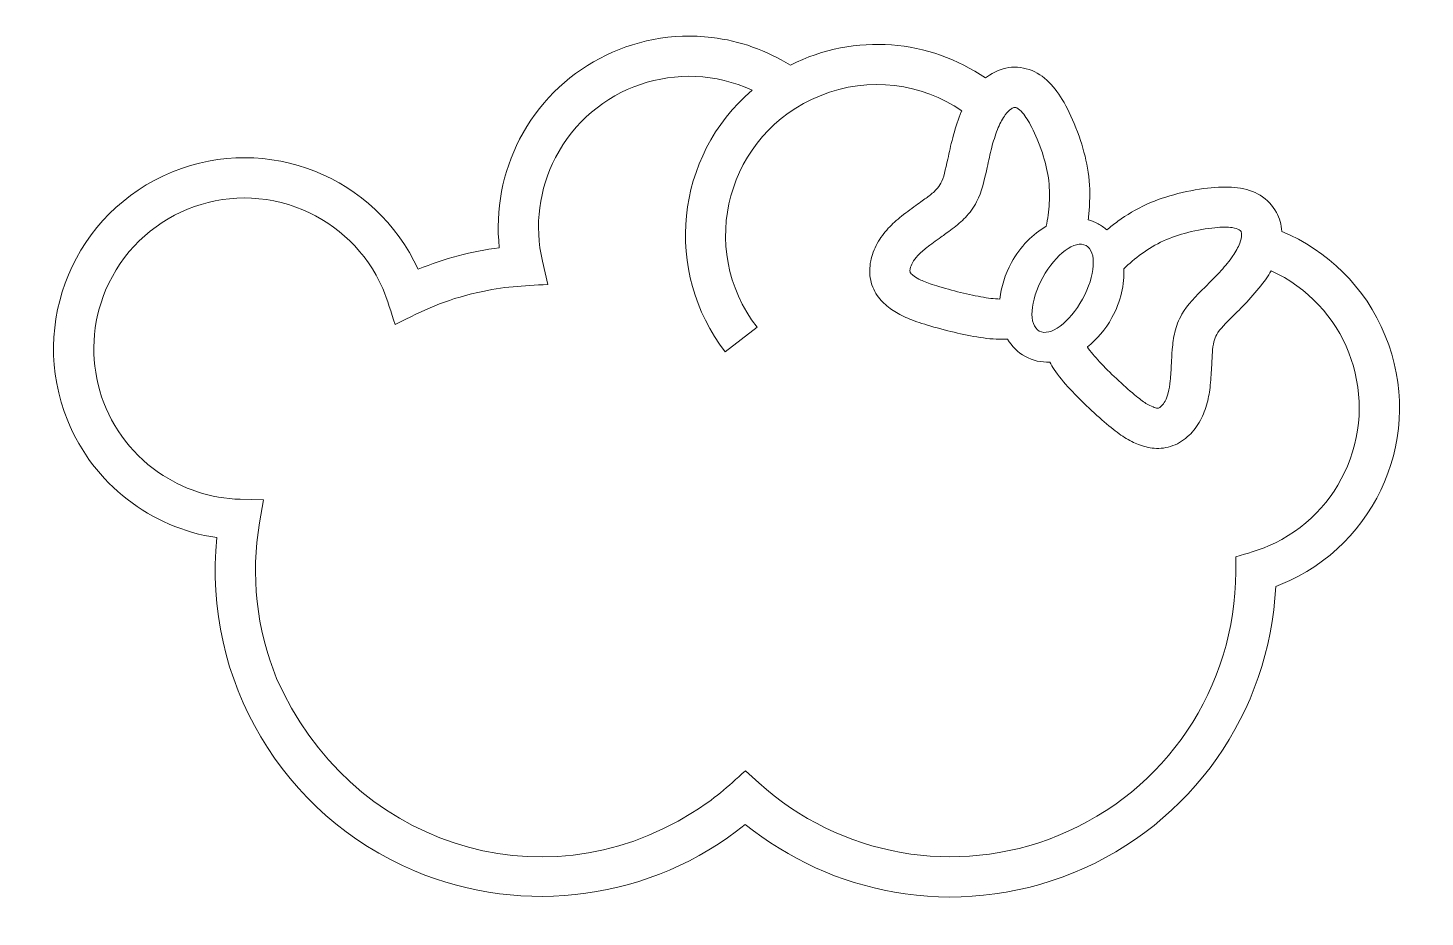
# Model space of a CAD drawing. Header units: millimetres. Extents: x -680 to 176, y -162 to 76.
# Drawn here: x -679.8 to -402.9, y -100.5 to 75.8 of the extents above; entities that cross this region are included whole.
import ezdxf

# ---------------------------------------------------------------- set-up
doc = ezdxf.new("R2010")
doc.units = ezdxf.units.MM
doc.header["$MEASUREMENT"] = 0
doc.layers.add('Layer 1', color=7, linetype='Continuous')

msp = doc.modelspace()

# ---------------------------------------------------------------- linework, layer by layer
at = {"layer": 'Layer 1', "lineweight": 9}
for points, knots in [([(-431.2645, 35.4794), (-422.2759, 31.7443), (-414.7191, 24.5576), (-410.7414, 14.8028), (-410.7414, 14.8028), (-402.855, -4.5376), (-412.09, -26.6042), (-431.484, -34.5199), (-431.484, -34.5199), (-431.484, -34.5199), (-432.4615, -34.9136), (-432.4615, -34.9136), (-432.4615, -34.9136), (-433.639, -59.8153), (-449.0816, -82.0942), (-472.5943, -91.6815), (-472.5943, -91.6815), (-484.2648, -96.4402), (-496.5146, -97.5363), (-508.0682, -95.5065), (-508.0682, -95.5065), (-518.8708, -93.6086), (-529.0643, -88.9858), (-537.6097, -82.0763), (-537.6097, -82.0763), (-556.1999, -97.0597), (-581.4492, -100.4509), (-603.1689, -91.3134), (-603.1689, -91.3134), (-629.3505, -80.2987), (-645.2871, -53.3858), (-642.3652, -25.2256), (-642.3652, -25.2256), (-655.5181, -23.2955), (-666.8165, -14.6206), (-671.9428, -2.0483), (-671.9428, -2.0483), (-679.8309, 17.2974), (-670.581, 39.3667), (-651.1788, 47.2783), (-651.1788, 47.2783), (-632.3687, 54.9486), (-610.9122, 46.419), (-602.4882, 27.985), (-602.4882, 27.985), (-597.245, 30.1216), (-591.8891, 31.5348), (-586.381, 32.2513), (-586.381, 32.2513), (-587.2034, 39.7566), (-585.7319, 47.2349), (-582.3537, 53.7623), (-582.3537, 53.7623), (-575.1371, 67.7064), (-559.9398, 75.8254), (-544.2508, 73.9382), (-544.2508, 73.9382), (-538.7146, 73.2724), (-533.3937, 71.3864), (-528.6837, 68.4478), (-528.6837, 68.4478), (-515.7521, 74.9797), (-501.024, 73.4719), (-490.0196, 65.9109), (-490.0196, 65.9109), (-489.7608, 66.1151), (-489.4959, 66.306), (-489.2254, 66.483), (-489.2254, 66.483), (-487.8458, 67.3855), (-486.354, 67.9022), (-484.824, 68.0187), (-484.824, 68.0187), (-483.262, 68.1378), (-481.7005, 67.8379), (-480.2146, 67.1042), (-480.2146, 67.1042), (-478.901, 66.4557), (-477.6889, 65.4783), (-476.5495, 64.1262), (-476.5495, 64.1262), (-475.5841, 62.981), (-474.6569, 61.5369), (-473.7423, 59.7562), (-473.7423, 59.7562), (-472.8362, 57.9926), (-471.9196, 55.8403), (-471.1629, 53.535), (-471.1629, 53.535), (-470.4954, 51.5018), (-469.9525, 49.3552), (-469.6488, 47.254), (-469.6488, 47.254), (-469.3127, 44.9299), (-469.2588, 42.6942), (-469.3847, 40.5761), (-469.3847, 40.5761), (-469.4411, 39.628), (-469.5321, 38.7036), (-469.6489, 37.8055), (-469.6489, 37.8055), (-468.9747, 37.6208), (-468.3166, 37.3569), (-467.6818, 37.0093), (-467.6818, 37.0093), (-467.0471, 36.6616), (-466.4701, 36.2491), (-465.9516, 35.7805), (-465.9516, 35.7805), (-465.2577, 36.3624), (-464.5279, 36.937), (-463.7594, 37.4951), (-463.7594, 37.4951), (-462.0425, 38.7418), (-460.1294, 39.9002), (-457.9901, 40.8686), (-457.9901, 40.8686), (-456.0559, 41.7441), (-453.955, 42.4425), (-451.8824, 42.9749), (-451.8824, 42.9749), (-449.5323, 43.5786), (-447.2251, 43.9652), (-445.2511, 44.1515), (-445.2511, 44.1515), (-443.2581, 44.3398), (-441.5419, 44.336), (-440.057, 44.1393), (-440.057, 44.1393), (-438.3042, 43.9071), (-436.8278, 43.4122), (-435.5741, 42.6545), (-435.5741, 42.6545), (-434.1559, 41.7973), (-433.0622, 40.6432), (-432.3213, 39.263), (-432.3213, 39.263), (-431.7072, 38.1186), (-431.3494, 36.8433), (-431.2646, 35.4794), (-431.2646, 35.4794), (-431.2646, 35.4794), (-431.2645, 35.4794), (-431.2645, 35.4794)], [0, 0, 0, 0, 0.02702703, 0.02702703, 0.02702703, 0.02702703, 0.05405405, 0.05405405, 0.05405405, 0.05405405, 0.08108108, 0.08108108, 0.08108108, 0.08108108, 0.10810811, 0.10810811, 0.10810811, 0.10810811, 0.13513514, 0.13513514, 0.13513514, 0.13513514, 0.16216216, 0.16216216, 0.16216216, 0.16216216, 0.18918919, 0.18918919, 0.18918919, 0.18918919, 0.21621622, 0.21621622, 0.21621622, 0.21621622, 0.24324324, 0.24324324, 0.24324324, 0.24324324, 0.27027027, 0.27027027, 0.27027027, 0.27027027, 0.2972973, 0.2972973, 0.2972973, 0.2972973, 0.32432432, 0.32432432, 0.32432432, 0.32432432, 0.35135135, 0.35135135, 0.35135135, 0.35135135, 0.37837838, 0.37837838, 0.37837838, 0.37837838, 0.40540541, 0.40540541, 0.40540541, 0.40540541, 0.43243243, 0.43243243, 0.43243243, 0.43243243, 0.45945946, 0.45945946, 0.45945946, 0.45945946, 0.48648649, 0.48648649, 0.48648649, 0.48648649, 0.51351351, 0.51351351, 0.51351351, 0.51351351, 0.54054054, 0.54054054, 0.54054054, 0.54054054, 0.56756757, 0.56756757, 0.56756757, 0.56756757, 0.59459459, 0.59459459, 0.59459459, 0.59459459, 0.62162162, 0.62162162, 0.62162162, 0.62162162, 0.64864865, 0.64864865, 0.64864865, 0.64864865, 0.67567568, 0.67567568, 0.67567568, 0.67567568, 0.7027027, 0.7027027, 0.7027027, 0.7027027, 0.72972973, 0.72972973, 0.72972973, 0.72972973, 0.75675676, 0.75675676, 0.75675676, 0.75675676, 0.78378378, 0.78378378, 0.78378378, 0.78378378, 0.81081081, 0.81081081, 0.81081081, 0.81081081, 0.83783784, 0.83783784, 0.83783784, 0.83783784, 0.86486486, 0.86486486, 0.86486486, 0.86486486, 0.89189189, 0.89189189, 0.89189189, 0.89189189, 0.91891892, 0.91891892, 0.91891892, 0.91891892, 0.94594595, 0.94594595, 0.94594595, 0.94594595, 1, 1, 1, 1]), ([(-433.3824, 27.6902), (-433.6832, 27.1637), (-434.0141, 26.637), (-434.3729, 26.113), (-434.3729, 26.113), (-435.2432, 24.8423), (-436.2921, 23.5811), (-437.3843, 22.3777), (-437.3843, 22.3777), (-438.5042, 21.1438), (-439.526, 20.1102), (-440.4469, 19.1923), (-440.4469, 19.1923), (-440.4469, 19.1923), (-440.8294, 18.8115), (-440.8294, 18.8115), (-440.8294, 18.8115), (-442.3297, 17.3191), (-443.5671, 16.0883), (-444.155, 15.0722), (-444.155, 15.0722), (-444.399, 14.6505), (-444.5732, 14.1646), (-444.7054, 13.6174), (-444.7054, 13.6174), (-444.8676, 12.9468), (-444.9575, 12.2267), (-445.0206, 11.4476), (-445.0206, 11.4476), (-445.0573, 10.9961), (-445.1059, 9.9828), (-445.1556, 8.955), (-445.1556, 8.955), (-445.2164, 7.6911), (-445.2787, 6.3992), (-445.4295, 5.0053), (-445.4295, 5.0053), (-445.5623, 3.7779), (-445.7591, 2.5955), (-446.0508, 1.4751), (-446.0508, 1.4751), (-446.3613, 0.2821), (-446.7952, -0.8692), (-447.3925, -1.9685), (-447.3925, -1.9685), (-448.0169, -3.1182), (-448.7858, -4.1319), (-449.6336, -4.9437), (-449.6336, -4.9437), (-450.5645, -5.8351), (-451.6525, -6.5405), (-452.8266, -6.9885), (-452.8266, -6.9885), (-454.0769, -7.4658), (-455.3145, -7.6075), (-456.5361, -7.5086), (-456.5361, -7.5086), (-457.6132, -7.4212), (-458.6471, -7.1508), (-459.6459, -6.7697), (-459.6459, -6.7697), (-460.5612, -6.4202), (-461.4529, -5.9809), (-462.4451, -5.3499), (-462.4451, -5.3499), (-463.36, -4.7679), (-464.3555, -4.0307), (-465.5436, -3.0486), (-465.5436, -3.0486), (-466.6758, -2.1128), (-468.072, -0.874), (-469.516, 0.4874), (-469.516, 0.4874), (-470.7636, 1.6637), (-472.0443, 2.9392), (-473.2025, 4.186), (-473.2025, 4.186), (-474.4671, 5.5474), (-475.5554, 6.8492), (-476.4058, 8.1267), (-476.4058, 8.1267), (-476.7268, 8.609), (-477.0162, 9.0896), (-477.2719, 9.5697), (-477.2719, 9.5697), (-478.948, 9.5036), (-480.5897, 9.8587), (-482.0994, 10.6856), (-482.0994, 10.6856), (-483.6091, 11.5124), (-484.7922, 12.7046), (-485.6392, 14.1525), (-485.6392, 14.1525), (-486.1812, 14.1092), (-486.7422, 14.0945), (-487.3215, 14.1053), (-487.3215, 14.1053), (-488.856, 14.1337), (-490.539, 14.3498), (-492.3671, 14.6825), (-492.3671, 14.6825), (-494.0415, 14.987), (-495.8061, 15.3793), (-497.4689, 15.7972), (-497.4689, 15.7972), (-499.3936, 16.2808), (-501.1892, 16.7901), (-502.5874, 17.2402), (-502.5874, 17.2402), (-504.0548, 17.7125), (-505.2121, 18.1544), (-506.195, 18.6119), (-506.195, 18.6119), (-507.2608, 19.1082), (-508.1113, 19.6229), (-508.8987, 20.206), (-508.8987, 20.206), (-509.7577, 20.8426), (-510.5423, 21.5681), (-511.1957, 22.4287), (-511.1957, 22.4287), (-511.9368, 23.4043), (-512.4838, 24.5237), (-512.7552, 25.8344), (-512.7552, 25.8344), (-513.0098, 27.0652), (-513.0013, 28.3619), (-512.7514, 29.6262), (-512.7514, 29.6262), (-512.5241, 30.7775), (-512.0839, 31.9712), (-511.4514, 33.1166), (-511.4514, 33.1166), (-510.8465, 34.2117), (-510.11, 35.1973), (-509.2722, 36.1016), (-509.2722, 36.1016), (-508.4852, 36.9506), (-507.5949, 37.7531), (-506.6322, 38.5261), (-506.6322, 38.5261), (-505.5386, 39.404), (-504.483, 40.1524), (-503.4501, 40.8848), (-503.4501, 40.8848), (-502.6115, 41.4794), (-501.7855, 42.065), (-501.4239, 42.3396), (-501.4239, 42.3396), (-500.8013, 42.8124), (-500.243, 43.2758), (-499.7651, 43.7738), (-499.7651, 43.7738), (-499.3753, 44.1798), (-499.0595, 44.5882), (-498.8357, 45.021), (-498.8357, 45.021), (-498.2959, 46.0638), (-497.925, 47.77), (-497.4753, 49.8388), (-497.4753, 49.8388), (-497.4753, 49.8388), (-497.3609, 50.3641), (-497.3609, 50.3641), (-497.3609, 50.3641), (-497.0831, 51.6344), (-496.7626, 53.0511), (-496.3258, 54.66), (-496.3258, 54.66), (-495.8999, 56.2284), (-495.402, 57.7913), (-494.7999, 59.2089), (-494.7999, 59.2089), (-494.7705, 59.2781), (-494.7408, 59.347), (-494.711, 59.4155), (-494.711, 59.4155), (-502.578, 64.7593), (-512.9408, 66.3935), (-522.7708, 62.3904), (-522.7708, 62.3904), (-541.1751, 54.9813), (-547.4002, 32.1814), (-535.2738, 16.4692), (-535.2738, 16.4692), (-535.2738, 16.4692), (-541.5891, 11.5952), (-541.5891, 11.5952), (-541.5891, 11.5952), (-553.8856, 27.5282), (-551.5817, 50.3811), (-536.258, 63.4961), (-536.258, 63.4961), (-550.7133, 70.1398), (-567.8952, 64.325), (-575.2537, 50.1065), (-575.2537, 50.1065), (-578.4523, 43.9262), (-579.4872, 36.6658), (-577.8303, 29.5824), (-577.8303, 29.5824), (-577.8303, 29.5824), (-576.7524, 24.9742), (-576.7524, 24.9742), (-576.7524, 24.9742), (-581.8741, 24.6697), (-585.4178, 24.5814), (-590.6382, 23.3922), (-590.6382, 23.3922), (-597.4498, 21.8406), (-601.1077, 19.9468), (-607.058, 17.0532), (-607.058, 17.0532), (-607.816, 19.3902), (-608.541, 21.8738), (-609.4941, 24.139), (-609.4941, 24.139), (-612.6657, 31.4507), (-618.4518, 36.8743), (-625.3134, 39.7609), (-625.3134, 39.7609), (-640.5352, 46.1646), (-658.0197, 39.0434), (-664.4254, 23.817), (-664.4254, 23.817), (-669.8978, 10.8091), (-665.5476, -4.259), (-653.9492, -12.2962), (-653.9492, -12.2962), (-649.2008, -15.5867), (-643.5562, -17.4646), (-637.7261, -17.6315), (-637.7261, -17.6315), (-637.7261, -17.6315), (-633.142, -17.7626), (-633.142, -17.7626), (-633.142, -17.7626), (-633.142, -17.7626), (-633.9175, -22.2865), (-633.9175, -22.2865), (-633.9175, -22.2865), (-635.6841, -32.5934), (-634.5347, -43.3252), (-630.5294, -53.1549), (-630.5294, -53.1549), (-616.3462, -85.599), (-578.3943, -98.7227), (-548.0607, -79.7322), (-548.0607, -79.7322), (-543.6088, -76.9451), (-541.2787, -74.7674), (-537.6006, -71.4568), (-537.6006, -71.4568), (-537.6006, -71.4568), (-534.9281, -73.871), (-534.9281, -73.871), (-534.9281, -73.871), (-526.9858, -81.0458), (-517.1671, -85.8119), (-506.706, -87.6499), (-506.706, -87.6499), (-496.5651, -89.4317), (-485.8187, -88.4718), (-475.5869, -84.2997), (-475.5869, -84.2997), (-464.8044, -79.9031), (-456.1126, -72.5587), (-450.0624, -63.577), (-450.0624, -63.577), (-443.8233, -54.3154), (-440.3907, -43.3098), (-440.3668, -31.9962), (-440.3668, -31.9962), (-440.3668, -31.9962), (-440.3606, -29.0126), (-440.3606, -29.0126), (-440.3606, -29.0126), (-437.9961, -28.3258), (-436.2078, -27.8609), (-433.8808, -26.8818), (-433.8808, -26.8818), (-426.569, -23.7101), (-421.1454, -17.9241), (-418.2588, -11.0625), (-418.2588, -11.0625), (-411.9712, 3.8832), (-418.7226, 21.0104), (-433.3823, 27.6901), (-433.3823, 27.6901), (-433.3823, 27.6901), (-433.3824, 27.6902), (-433.3824, 27.6902)], [0, 0, 0, 0, 0.01351351, 0.01351351, 0.01351351, 0.01351351, 0.02702703, 0.02702703, 0.02702703, 0.02702703, 0.04054054, 0.04054054, 0.04054054, 0.04054054, 0.05405405, 0.05405405, 0.05405405, 0.05405405, 0.06756757, 0.06756757, 0.06756757, 0.06756757, 0.08108108, 0.08108108, 0.08108108, 0.08108108, 0.09459459, 0.09459459, 0.09459459, 0.09459459, 0.10810811, 0.10810811, 0.10810811, 0.10810811, 0.12162162, 0.12162162, 0.12162162, 0.12162162, 0.13513514, 0.13513514, 0.13513514, 0.13513514, 0.14864865, 0.14864865, 0.14864865, 0.14864865, 0.16216216, 0.16216216, 0.16216216, 0.16216216, 0.17567568, 0.17567568, 0.17567568, 0.17567568, 0.18918919, 0.18918919, 0.18918919, 0.18918919, 0.2027027, 0.2027027, 0.2027027, 0.2027027, 0.21621622, 0.21621622, 0.21621622, 0.21621622, 0.22972973, 0.22972973, 0.22972973, 0.22972973, 0.24324324, 0.24324324, 0.24324324, 0.24324324, 0.25675676, 0.25675676, 0.25675676, 0.25675676, 0.27027027, 0.27027027, 0.27027027, 0.27027027, 0.28378378, 0.28378378, 0.28378378, 0.28378378, 0.2972973, 0.2972973, 0.2972973, 0.2972973, 0.31081081, 0.31081081, 0.31081081, 0.31081081, 0.32432432, 0.32432432, 0.32432432, 0.32432432, 0.33783784, 0.33783784, 0.33783784, 0.33783784, 0.35135135, 0.35135135, 0.35135135, 0.35135135, 0.36486486, 0.36486486, 0.36486486, 0.36486486, 0.37837838, 0.37837838, 0.37837838, 0.37837838, 0.39189189, 0.39189189, 0.39189189, 0.39189189, 0.40540541, 0.40540541, 0.40540541, 0.40540541, 0.41891892, 0.41891892, 0.41891892, 0.41891892, 0.43243243, 0.43243243, 0.43243243, 0.43243243, 0.44594595, 0.44594595, 0.44594595, 0.44594595, 0.45945946, 0.45945946, 0.45945946, 0.45945946, 0.47297297, 0.47297297, 0.47297297, 0.47297297, 0.48648649, 0.48648649, 0.48648649, 0.48648649, 0.5, 0.5, 0.5, 0.5, 0.51351351, 0.51351351, 0.51351351, 0.51351351, 0.52702703, 0.52702703, 0.52702703, 0.52702703, 0.54054054, 0.54054054, 0.54054054, 0.54054054, 0.55405405, 0.55405405, 0.55405405, 0.55405405, 0.56756757, 0.56756757, 0.56756757, 0.56756757, 0.58108108, 0.58108108, 0.58108108, 0.58108108, 0.59459459, 0.59459459, 0.59459459, 0.59459459, 0.60810811, 0.60810811, 0.60810811, 0.60810811, 0.62162162, 0.62162162, 0.62162162, 0.62162162, 0.63513514, 0.63513514, 0.63513514, 0.63513514, 0.64864865, 0.64864865, 0.64864865, 0.64864865, 0.66216216, 0.66216216, 0.66216216, 0.66216216, 0.67567568, 0.67567568, 0.67567568, 0.67567568, 0.68918919, 0.68918919, 0.68918919, 0.68918919, 0.7027027, 0.7027027, 0.7027027, 0.7027027, 0.71621622, 0.71621622, 0.71621622, 0.71621622, 0.72972973, 0.72972973, 0.72972973, 0.72972973, 0.74324324, 0.74324324, 0.74324324, 0.74324324, 0.75675676, 0.75675676, 0.75675676, 0.75675676, 0.77027027, 0.77027027, 0.77027027, 0.77027027, 0.78378378, 0.78378378, 0.78378378, 0.78378378, 0.7972973, 0.7972973, 0.7972973, 0.7972973, 0.81081081, 0.81081081, 0.81081081, 0.81081081, 0.82432432, 0.82432432, 0.82432432, 0.82432432, 0.83783784, 0.83783784, 0.83783784, 0.83783784, 0.85135135, 0.85135135, 0.85135135, 0.85135135, 0.86486486, 0.86486486, 0.86486486, 0.86486486, 0.87837838, 0.87837838, 0.87837838, 0.87837838, 0.89189189, 0.89189189, 0.89189189, 0.89189189, 0.90540541, 0.90540541, 0.90540541, 0.90540541, 0.91891892, 0.91891892, 0.91891892, 0.91891892, 0.93243243, 0.93243243, 0.93243243, 0.93243243, 0.94594595, 0.94594595, 0.94594595, 0.94594595, 0.95945946, 0.95945946, 0.95945946, 0.95945946, 0.97297297, 0.97297297, 0.97297297, 0.97297297, 1, 1, 1, 1]), ([(-487.1378, 22.0706), (-486.9012, 24.4398), (-486.1467, 26.9372), (-484.8511, 29.3028), (-484.8511, 29.3028), (-483.0968, 32.5059), (-480.6045, 35.0034), (-477.9493, 36.4955), (-477.9493, 36.4955), (-477.6678, 37.9462), (-477.4462, 39.4794), (-477.3523, 41.0564), (-477.3523, 41.0564), (-477.254, 42.711), (-477.2898, 44.4153), (-477.5368, 46.1229), (-477.5368, 46.1229), (-477.7751, 47.7711), (-478.2008, 49.4548), (-478.7243, 51.049), (-478.7243, 51.049), (-479.3379, 52.9182), (-480.0865, 54.6737), (-480.8291, 56.1196), (-480.8291, 56.1196), (-481.4551, 57.3383), (-482.0546, 58.285), (-482.6438, 58.9841), (-482.6438, 58.9841), (-483.0588, 59.4764), (-483.4298, 59.7976), (-483.7685, 59.9649), (-483.7685, 59.9649), (-483.9288, 60.0441), (-484.084, 60.0775), (-484.2267, 60.0666), (-484.2267, 60.0666), (-484.4134, 60.0525), (-484.6279, 59.9683), (-484.86, 59.8163), (-484.86, 59.8163), (-485.2466, 59.5634), (-485.6542, 59.145), (-486.0674, 58.5887), (-486.0674, 58.5887), (-486.5801, 57.8983), (-487.051, 57.051), (-487.4629, 56.0811), (-487.4629, 56.0811), (-487.9233, 54.9971), (-488.3094, 53.7821), (-488.6428, 52.5542), (-488.6428, 52.5542), (-488.9653, 51.3668), (-489.2791, 49.9676), (-489.5651, 48.6597), (-489.5651, 48.6597), (-489.5651, 48.6597), (-489.6795, 48.1343), (-489.6795, 48.1343), (-489.6795, 48.1343), (-490.2472, 45.5226), (-490.7155, 43.369), (-491.7563, 41.3575), (-491.7563, 41.3575), (-492.381, 40.1505), (-493.128, 39.1506), (-493.986, 38.2569), (-493.986, 38.2569), (-494.7558, 37.4548), (-495.6314, 36.7263), (-496.599, 35.9915), (-496.599, 35.9915), (-497.5737, 35.2512), (-498.1956, 34.8102), (-498.8275, 34.3623), (-498.8275, 34.3623), (-499.8232, 33.6562), (-500.8413, 32.9343), (-501.635, 32.2973), (-501.635, 32.2973), (-502.2995, 31.7638), (-502.8993, 31.2258), (-503.4058, 30.6793), (-503.4058, 30.6793), (-503.8613, 30.1877), (-504.2231, 29.7218), (-504.4623, 29.2886), (-504.4623, 29.2886), (-504.6754, 28.9026), (-504.8265, 28.4868), (-504.9081, 28.0739), (-504.9081, 28.0739), (-504.9661, 27.78), (-504.9855, 27.5621), (-504.9611, 27.4444), (-504.9611, 27.4444), (-504.9528, 27.4043), (-504.9117, 27.3378), (-504.8478, 27.2536), (-504.8478, 27.2536), (-504.6962, 27.0541), (-504.4581, 26.8441), (-504.1689, 26.6298), (-504.1689, 26.6298), (-503.8077, 26.3623), (-503.3828, 26.1101), (-502.8055, 25.8413), (-502.8055, 25.8413), (-502.1453, 25.5339), (-501.2902, 25.2121), (-500.1351, 24.8403), (-500.1351, 24.8403), (-498.7838, 24.4053), (-497.1583, 23.9408), (-495.5151, 23.5278), (-495.5151, 23.5278), (-493.9393, 23.1318), (-492.3424, 22.7738), (-490.9269, 22.5163), (-490.9269, 22.5163), (-489.5078, 22.2581), (-488.2417, 22.0911), (-487.1631, 22.0711), (-487.1631, 22.0711), (-487.1631, 22.0711), (-487.1378, 22.0706), (-487.1378, 22.0706)], [0, 0, 0, 0, 0.03030303, 0.03030303, 0.03030303, 0.03030303, 0.06060606, 0.06060606, 0.06060606, 0.06060606, 0.09090909, 0.09090909, 0.09090909, 0.09090909, 0.12121212, 0.12121212, 0.12121212, 0.12121212, 0.15151515, 0.15151515, 0.15151515, 0.15151515, 0.18181818, 0.18181818, 0.18181818, 0.18181818, 0.21212121, 0.21212121, 0.21212121, 0.21212121, 0.24242424, 0.24242424, 0.24242424, 0.24242424, 0.27272727, 0.27272727, 0.27272727, 0.27272727, 0.3030303, 0.3030303, 0.3030303, 0.3030303, 0.33333333, 0.33333333, 0.33333333, 0.33333333, 0.36363636, 0.36363636, 0.36363636, 0.36363636, 0.39393939, 0.39393939, 0.39393939, 0.39393939, 0.42424242, 0.42424242, 0.42424242, 0.42424242, 0.45454545, 0.45454545, 0.45454545, 0.45454545, 0.48484848, 0.48484848, 0.48484848, 0.48484848, 0.51515152, 0.51515152, 0.51515152, 0.51515152, 0.54545455, 0.54545455, 0.54545455, 0.54545455, 0.57575758, 0.57575758, 0.57575758, 0.57575758, 0.60606061, 0.60606061, 0.60606061, 0.60606061, 0.63636364, 0.63636364, 0.63636364, 0.63636364, 0.66666667, 0.66666667, 0.66666667, 0.66666667, 0.6969697, 0.6969697, 0.6969697, 0.6969697, 0.72727273, 0.72727273, 0.72727273, 0.72727273, 0.75757576, 0.75757576, 0.75757576, 0.75757576, 0.78787879, 0.78787879, 0.78787879, 0.78787879, 0.81818182, 0.81818182, 0.81818182, 0.81818182, 0.84848485, 0.84848485, 0.84848485, 0.84848485, 0.87878788, 0.87878788, 0.87878788, 0.87878788, 0.90909091, 0.90909091, 0.90909091, 0.90909091, 0.93939394, 0.93939394, 0.93939394, 0.93939394, 1, 1, 1, 1]), ([(-469.7929, 12.5707), (-469.7929, 12.5707), (-469.7788, 12.5496), (-469.7788, 12.5496), (-469.7788, 12.5496), (-469.1812, 11.6516), (-468.3586, 10.6745), (-467.377, 9.6179), (-467.377, 9.6179), (-466.3977, 8.5639), (-465.2362, 7.4111), (-464.0539, 6.2965), (-464.0539, 6.2965), (-462.8213, 5.1344), (-461.5543, 4.0148), (-460.4602, 3.1104), (-460.4602, 3.1104), (-459.5249, 2.3374), (-458.7932, 1.79), (-458.1786, 1.3991), (-458.1786, 1.3991), (-457.6414, 1.0575), (-457.2001, 0.8355), (-456.78, 0.675), (-456.78, 0.675), (-456.4434, 0.5466), (-456.1382, 0.4591), (-455.8888, 0.4388), (-455.8888, 0.4388), (-455.7835, 0.4301), (-455.7055, 0.4314), (-455.6671, 0.4461), (-455.6671, 0.4461), (-455.5549, 0.4889), (-455.3816, 0.6225), (-455.1654, 0.8295), (-455.1654, 0.8295), (-454.8614, 1.1206), (-454.5922, 1.472), (-454.3816, 1.8595), (-454.3816, 1.8595), (-454.1454, 2.2944), (-453.9477, 2.8502), (-453.7788, 3.4986), (-453.7788, 3.4986), (-453.591, 4.2197), (-453.4606, 5.0147), (-453.369, 5.8619), (-453.369, 5.8619), (-453.2596, 6.8734), (-453.1996, 8.119), (-453.1409, 9.338), (-453.1409, 9.338), (-453.1036, 10.1118), (-453.0671, 10.8726), (-452.9679, 12.0947), (-452.9679, 12.0947), (-452.8697, 13.3057), (-452.7275, 14.4357), (-452.4661, 15.5163), (-452.4661, 15.5163), (-452.1751, 16.7205), (-451.7347, 17.8884), (-451.0541, 19.0647), (-451.0541, 19.0647), (-449.92, 21.0246), (-448.3577, 22.5784), (-446.4636, 24.4627), (-446.4636, 24.4627), (-446.4636, 24.4627), (-446.081, 24.8434), (-446.081, 24.8434), (-446.081, 24.8434), (-445.1328, 25.7887), (-444.1233, 26.806), (-443.2959, 27.7177), (-443.2959, 27.7177), (-442.4408, 28.6597), (-441.6251, 29.6394), (-440.9593, 30.6112), (-440.9593, 30.6112), (-440.3641, 31.4804), (-439.9035, 32.3335), (-439.5978, 33.1373), (-439.5978, 33.1373), (-439.3517, 33.7849), (-439.2186, 34.3538), (-439.2136, 34.8158), (-439.2136, 34.8158), (-439.2107, 35.0931), (-439.2552, 35.3193), (-439.3436, 35.4841), (-439.3436, 35.4841), (-439.4114, 35.6102), (-439.5232, 35.723), (-439.6762, 35.8155), (-439.6762, 35.8155), (-439.9996, 36.0108), (-440.47, 36.1505), (-441.1083, 36.235), (-441.1083, 36.235), (-442.0147, 36.3551), (-443.1352, 36.3504), (-444.4992, 36.2216), (-444.4992, 36.2216), (-446.1176, 36.0689), (-447.9999, 35.7544), (-449.9054, 35.2648), (-449.9054, 35.2648), (-451.5306, 34.8473), (-453.1785, 34.2995), (-454.6956, 33.6128), (-454.6956, 33.6128), (-456.2675, 32.9013), (-457.7229, 32.0139), (-459.0643, 31.0399), (-459.0643, 31.0399), (-460.3425, 30.1116), (-461.515, 29.0991), (-462.5858, 28.0809), (-462.5858, 28.0809), (-462.4133, 25.04), (-463.1758, 21.5951), (-464.9301, 18.3921), (-464.9301, 18.3921), (-466.2257, 16.0265), (-467.9239, 14.0458), (-469.7929, 12.5707)], [0, 0, 0, 0, 0.03030303, 0.03030303, 0.03030303, 0.03030303, 0.06060606, 0.06060606, 0.06060606, 0.06060606, 0.09090909, 0.09090909, 0.09090909, 0.09090909, 0.12121212, 0.12121212, 0.12121212, 0.12121212, 0.15151515, 0.15151515, 0.15151515, 0.15151515, 0.18181818, 0.18181818, 0.18181818, 0.18181818, 0.21212121, 0.21212121, 0.21212121, 0.21212121, 0.24242424, 0.24242424, 0.24242424, 0.24242424, 0.27272727, 0.27272727, 0.27272727, 0.27272727, 0.3030303, 0.3030303, 0.3030303, 0.3030303, 0.33333333, 0.33333333, 0.33333333, 0.33333333, 0.36363636, 0.36363636, 0.36363636, 0.36363636, 0.39393939, 0.39393939, 0.39393939, 0.39393939, 0.42424242, 0.42424242, 0.42424242, 0.42424242, 0.45454545, 0.45454545, 0.45454545, 0.45454545, 0.48484848, 0.48484848, 0.48484848, 0.48484848, 0.51515152, 0.51515152, 0.51515152, 0.51515152, 0.54545455, 0.54545455, 0.54545455, 0.54545455, 0.57575758, 0.57575758, 0.57575758, 0.57575758, 0.60606061, 0.60606061, 0.60606061, 0.60606061, 0.63636364, 0.63636364, 0.63636364, 0.63636364, 0.66666667, 0.66666667, 0.66666667, 0.66666667, 0.6969697, 0.6969697, 0.6969697, 0.6969697, 0.72727273, 0.72727273, 0.72727273, 0.72727273, 0.75757576, 0.75757576, 0.75757576, 0.75757576, 0.78787879, 0.78787879, 0.78787879, 0.78787879, 0.81818182, 0.81818182, 0.81818182, 0.81818182, 0.84848485, 0.84848485, 0.84848485, 0.84848485, 0.87878788, 0.87878788, 0.87878788, 0.87878788, 0.90909091, 0.90909091, 0.90909091, 0.90909091, 0.93939394, 0.93939394, 0.93939394, 0.93939394, 1, 1, 1, 1]), ([(-470.7742, 22.0552), (-468.2121, 26.733), (-467.8937, 31.4884), (-470.0629, 32.6765), (-470.0629, 32.6765), (-472.2322, 33.8645), (-476.0676, 31.0356), (-478.6297, 26.3577), (-478.6297, 26.3577), (-481.1918, 21.6798), (-481.5103, 16.9245), (-479.341, 15.7364), (-479.341, 15.7364), (-477.1718, 14.5482), (-473.3363, 17.3773), (-470.7742, 22.0552)], [0, 0, 0, 0, 0.2, 0.2, 0.2, 0.2, 0.4, 0.4, 0.4, 0.4, 0.6, 0.6, 0.6, 0.6, 1, 1, 1, 1])]:
    msp.add_open_spline(points, degree=3, knots=knots, dxfattribs=at)

doc.saveas('drawing.dxf')
